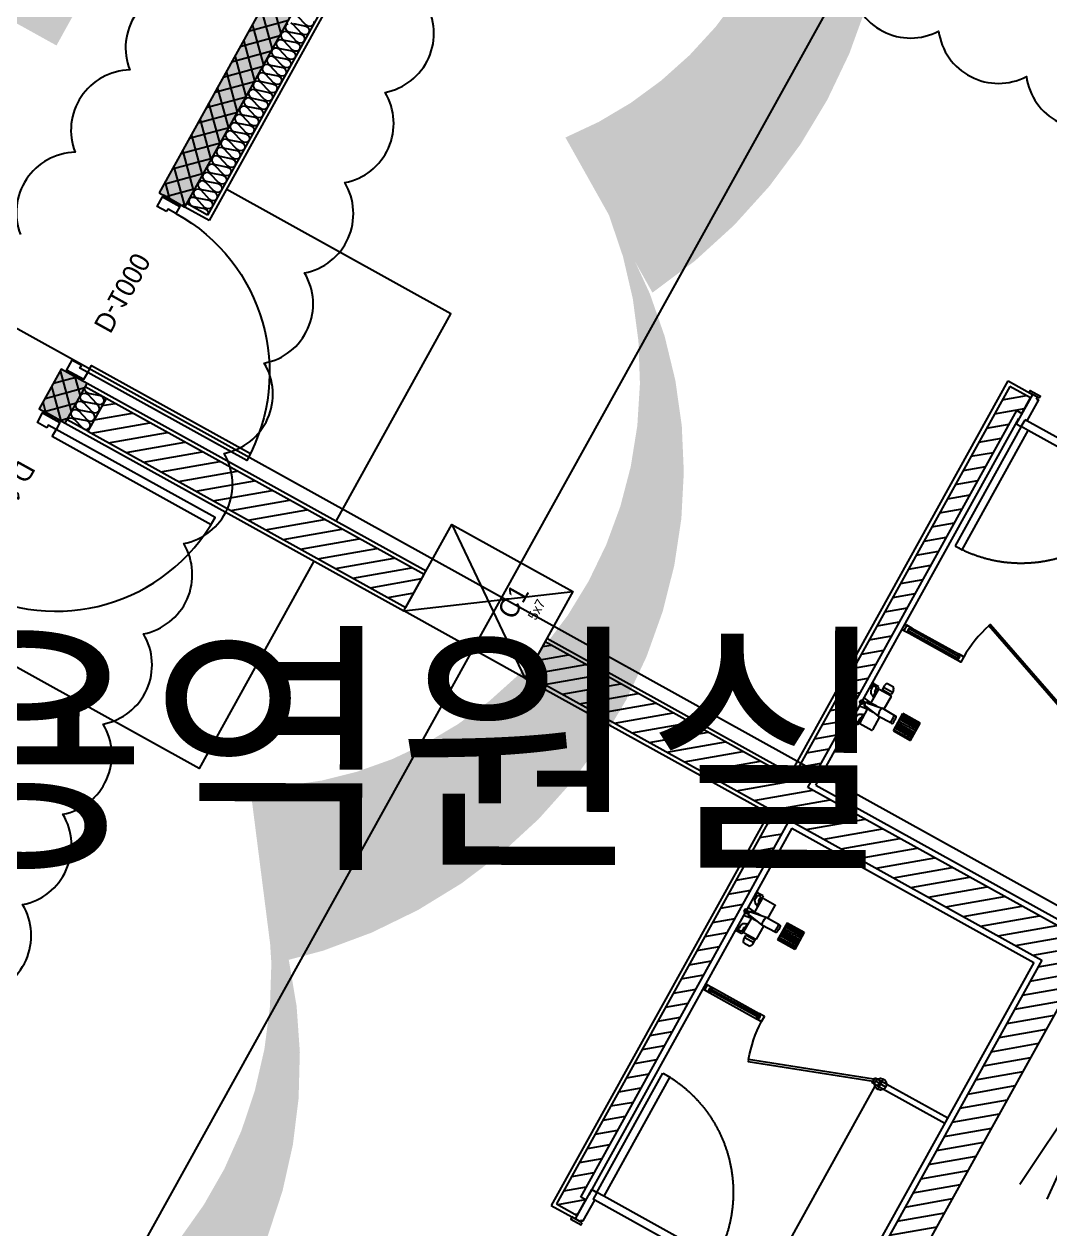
# Model space of a CAD drawing. Header units: millimetres. Extents: x -21000 to 567700, y 435000 to 850800.
# Drawn here: x 247800 to 252991, y 626813 to 632910 of the extents above; entities that cross this region are included whole.
import ezdxf
from ezdxf.enums import TextEntityAlignment as Align
from ezdxf.xclip import XClip

# ---------------------------------------------------------------- set-up
doc = ezdxf.new("R2010")
doc.units = ezdxf.units.MM
doc.header["$LTSCALE"] = 700
doc.header["$XCLIPFRAME"] = 2
doc.set_wipeout_variables(frame=1)
for name, pattern in [('AB_Pbase$0$ACAD_ISO04W100', [30, 24, -3, 0, -3]), ('AB_Pbase$0$HID', [2.3, 1.5, -0.8]), ('AB_Pbase$0$HIDDEN', [9.525, 6.35, -3.175]), ('AB_Pbase$0$주차장기둥$0$CEN', [62, 60, -1, 0, -1]), ('HIDDEN', [9.525, 6.35, -3.175])]:
    doc.linetypes.add(name, pattern=pattern)
doc.layers.get('0').update_dxf_attribs({"color": 2})
doc.layers.get('Defpoints').update_dxf_attribs({"color": 171})
for name, color, linetype, plot in [('AB_Pbase$0$Defponts', 161, 'Continuous', False), ('AB_Pbase$0$Work_p', 162, 'Continuous', False), ('AB_Pbase$0$주차장기둥$0$DEFPOINT', 247, 'Continuous', False)]:
    doc.layers.add(name, color=color, linetype=linetype, plot=plot)
for name, color, linetype in [('AB_Pbase$0$ELE4', 4, 'Continuous'), ('AB_Pbase$0$ELE8', 8, 'Continuous'), ('AB_Pbase$0$ELE9', 9, 'Continuous'), ('AB_Pbase$0$FIN', 6, 'Continuous'), ('AB_Pbase$0$HAT-BR', 5, 'Continuous'), ('AB_Pbase$0$INS', 8, 'Continuous'), ('AB_Pbase$0$O-F-BATH', 6, 'Continuous'), ('AB_Pbase$0$void', 1, 'AB_Pbase$0$HID'), ('AB_Pbase$0$WAL', 3, 'Continuous'), ('AB_Pbase$0$WID', 4, 'Continuous'), ('AB_Pbase$0$WIN', 4, 'Continuous'), ('AB_Pbase$0$WIN1', 1, 'Continuous'), ('AB_Pbase$0$경량벽체 세대창고 모듈', 4, 'HIDDEN'), ('AB_Pbase$0$주차-sol', 254, 'Continuous'), ('AB_Pbase$0$주차-여행', 221, 'Continuous'), ('AB_Pbase$0$주차장기둥$0$CEN_P', 244, 'AB_Pbase$0$주차장기둥$0$CEN')]:
    doc.layers.add(name, color=color, linetype=linetype)
doc.styles.add('AB_Pbase$0$돋움', font='')
doc.styles.add('AB_Pbase$0$주차장기둥$0$맑은 고딕', font='')
doc.styles.get('AB_Pbase$0$돋움').set_extended_font_data('Dotum')
doc.styles.get('AB_Pbase$0$주차장기둥$0$맑은 고딕').set_extended_font_data('Dotum')

# ---------------------------------------------------------------- blocks, each defined once
blk = doc.blocks.new('AB_Pbase$0$Door_s_1000')
at = {"layer": 'AB_Pbase$0$Defponts'}
for p, q in [((-10, 100), (-10, 0)), ((1010, 100), (1010, 0))]:
    blk.add_line(p, q, dxfattribs=at)
at = {"layer": 'AB_Pbase$0$WIN'}
for points in [[(40, 100), (80, 100), (80, 1020), (40, 1020)], [(55, 55), (55, 0), (0, 0), (0, 100), (40, 100), (40, 55)], [(945, 55), (945, 0), (1000, 0), (1000, 100), (960, 100), (960, 55)]]:
    blk.add_lwpolyline(points, close=True, dxfattribs=at)
at = {"layer": 'AB_Pbase$0$WIN1'}
blk.add_arc((40, 100), 920, 360, 90, dxfattribs=at)
at = {"layer": 'AB_Pbase$0$Defponts', "style": 'AB_Pbase$0$돋움'}
blk.add_text('D-1000', height=100, rotation=360, dxfattribs=at).set_placement((476.5, 57.9), align=Align.MIDDLE)
blk = doc.blocks.new('AB_Pbase$0$block_p')
at = {"layer": 'AB_Pbase$0$Work_p'}
for p, q in [((-30, 0), (30, 0)), ((0, 30), (0, -30))]:
    blk.add_line(p, q, dxfattribs=at)
blk.add_circle((0, 0), 30, dxfattribs=at)
blk = doc.blocks.new('AB_Pbase$0$f_샤워워부스1')
at = {"layer": 'AB_Pbase$0$O-F-BATH'}
for p, q in [((680.4, 878.1), (680.4, 952.8)), ((751.1, 955.8), (683.4, 955.8)), ((754.1, 874.3), (754.1, 952.8)), ((754.1, 935.2), (759.1, 935.2)), ((757.5, 965.7), (757.5, 945.8)), ((757.5, 965.7), (790.7, 965.7)), ((757.5, 945.8), (764.6, 945.8)), ((759.1, 905.2), (759.1, 935.2)), ((759.1, 930.2), (759.6, 930.2)), ((764.6, 935.2), (764.6, 947.9)), ((784.6, 935.2), (784.6, 947.9)), ((784.6, 945.8), (790.7, 945.8)), ((790.7, 945.8), (790.7, 965.7)), ((795.7, 970.7), (795.7, 740.8)), ((585.7, 905.8), (485.7, 905.8)), ((485.7, 905.8), (485.7, 805.8)), ((485.7, 901.1), (585.7, 901.1)), ((485.7, 891.1), (585.7, 891.1)), ((485.7, 881.1), (585.7, 881.1)), ((485.7, 871.1), (585.7, 871.1)), ((485.7, 861.1), (585.7, 861.1)), ((585.7, 905.8), (585.7, 805.8)), ((611.8, 876.6), (691.1, 878.4)), ((768.7, 865.3), (691.5, 878.4)), ((719.4, 873.7), (741.2, 873.7)), ((742.2, 872.7), (795.7, 880)), ((742.2, 872.7), (742.2, 869.8)), ((744.2, 869.5), (744.2, 870.7)), ((754.1, 905.2), (759.1, 905.2)), ((768.7, 868.3), (757.4, 867.2)), ((759.1, 910.2), (759.6, 910.2)), ((785.7, 855.8), (805.7, 855.8)), ((795.7, 865.8), (795.7, 845.8)), ((485.7, 851.1), (585.7, 851.1)), ((485.7, 841.1), (585.7, 841.1)), ((485.7, 831.1), (585.7, 831.1)), ((485.7, 821.1), (585.7, 821.1)), ((485.7, 811.1), (585.7, 811.1)), ((485.7, 805.8), (585.7, 805.8)), ((611.8, 835), (691.1, 833.2)), ((680.4, 758.8), (680.4, 833.5)), ((768.7, 846.3), (691.5, 833.2)), ((719.4, 837.9), (741.2, 837.9)), ((742.2, 841.8), (742.2, 838.9)), ((742.2, 838.9), (795.7, 831.6)), ((744.2, 840.9), (744.2, 842.1)), ((754.1, 758.8), (754.1, 837.3)), ((754.1, 806.4), (759.1, 806.4)), ((768.7, 843.3), (757.4, 844.4)), ((759.1, 806.4), (759.1, 776.4)), ((759.1, 801.4), (759.6, 801.4)), ((751.1, 755.8), (683.4, 755.8)), ((685, 726.6), (685, 747.8)), ((735.9, 737), (685, 737)), ((732.9, 750.8), (688, 750.8)), ((693, 750.8), (693, 755.8)), ((727.9, 750.8), (727.9, 755.8)), ((735.9, 726.6), (735.9, 747.8)), ((754.1, 776.4), (759.1, 776.4)), ((757.5, 765.7), (764.6, 765.7)), ((757.5, 765.7), (757.5, 745.8)), ((757.5, 745.8), (790.7, 745.8)), ((759.1, 781.4), (759.6, 781.4)), ((764.6, 776.4), (764.6, 763.7)), ((784.6, 776.4), (784.6, 763.7)), ((784.6, 765.7), (790.7, 765.7)), ((790.7, 745.8), (790.7, 765.7)), ((727.9, 710.8), (693, 710.8))]:
    blk.add_line(p, q, dxfattribs=at)
blk.add_circle((795.7, 855.8), 10, dxfattribs=at)
for centre, radius, start, end in [((683.4, 952.8), 3, 90, 180), ((751.1, 952.8), 3, 0, 90), ((759.6, 935.2), 25, 270, 0), ((759.6, 935.2), 5, 270, 0), ((774.6, 947.9), 10, 0, 180), ((795.7, 965.7), 5, 90, 180), ((795.7, 945.8), 5, 180, 270), ((718.9, 855.8), 112.9, 171.28929, 188.71071), ((612.2, 871.6), 5, 93.71615, 165.30388), ((735.3, 855.8), 117.6, 171.46671, 188.53329), ((623.8, 872), 5, 93.71615, 165.30388), ((691.3, 875.4), 3, 86.77371, 93.71615), ((619.6, 855.7), 75.4, 343.51376, 16.82486), ((741.2, 870.7), 3, 0, 90), ((768.7, 855.8), 12.5, 270, 101.08011), ((768.7, 855.8), 9.53, 270, 90), ((612.2, 840), 5, 194.69612, 266.28385), ((623.8, 839.6), 5, 194.69612, 266.28385), ((691.3, 836.2), 3, 266.28385, 273.22629), ((741.2, 840.9), 3, 270, 0), ((759.6, 776.4), 25, 0, 90), ((683.4, 758.8), 3, 180, 270), ((688, 747.8), 3, 90, 180), ((732.9, 747.8), 3, 0, 90), ((751.1, 758.8), 3, 270, 0), ((759.6, 776.4), 5, 0, 90), ((774.6, 763.7), 10, 180, 0), ((795.7, 765.7), 5, 90, 180), ((795.7, 745.8), 5, 180, 270), ((714.9, 731.8), 30.3, 189.81463, 223.80775), ((706, 731.8), 30.3, 316.19225, 350.18537)]:
    blk.add_arc(centre, radius, start, end, dxfattribs=at)
for points in [[(-214.3, 405.8), (-184.3, 405.8), (-184.3, 435.8), (-214.3, 435.8)], [(785.7, 405.8), (785.7, 435.8), (455.7, 435.8), (455.7, 405.8)]]:
    blk.add_wipeout(points).dxf.layer = 'AB_Pbase$0$O-F-BATH'
for p, q in [((755.7, 435.8), (485.7, 435.8)), ((795.7, 435.8), (785.7, 435.8)), ((755.7, 405.8), (485.7, 405.8)), ((795.7, 405.8), (785.7, 405.8))]:
    blk.add_line(p, q, dxfattribs=at)
for points in [[(455.7, 405.8), (485.7, 405.8), (485.7, 414.8), (474.7, 414.8), (474.7, 426.8), (474.7, 414.8), (485.7, 414.8), (485.7, 405.8), (455.7, 405.8), (455.7, 435.8), (485.7, 435.8), (485.7, 426.8), (474.7, 426.8)], [(485.7, 435.8), (485.7, 426.8), (474.7, 426.8)], [(785.7, 405.8), (755.7, 405.8), (755.7, 414.8), (766.7, 414.8), (766.7, 426.8), (766.7, 414.8), (755.7, 414.8), (755.7, 405.8), (785.7, 405.8), (785.7, 435.8), (755.7, 435.8), (755.7, 426.8), (766.7, 426.8)]]:
    blk.add_lwpolyline(points, dxfattribs=at)
blk.add_lwpolyline([(475.7, 415.8), (765.7, 415.8), (765.7, 425.8), (475.7, 425.8)], close=True, dxfattribs=at)
blk.add_wipeout([(-180.9, 425.2), (420.5, 206.3), (417.1, 196.9), (-184.3, 415.8)]).dxf.layer = 'AB_Pbase$0$O-F-BATH'
for p, q in [((-214.3, 435.8), (-224.3, 435.8)), ((-214.3, 405.8), (-224.3, 405.8))]:
    blk.add_line(p, q, dxfattribs=at)
for points in [[(-184.3, 435.8), (-214.3, 435.8), (-214.3, 405.8), (-184.3, 405.8)], [(420.5, 206.3), (417.1, 196.9), (-184.3, 415.8), (-180.9, 425.2)]]:
    blk.add_lwpolyline(points, close=True, dxfattribs=at)
blk.add_arc((-184.3, 415.8), 640.1, 340.89517, 359.10483, dxfattribs=at)
at = {"layer": 'AB_Pbase$0$O-F-BATH', "xscale": -1, "rotation": 180}
blk.add_blockref('AB_Pbase$0$block_p', (-224.3, 420.8), dxfattribs=at)
blk = doc.blocks.new('AB_Pbase$0$D_p_7.5')
at = {"layer": 'AB_Pbase$0$ELE9'}
for p, q in [((130, -40), (130, -710)), ((170, -30), (170, -680))]:
    blk.add_line(p, q, dxfattribs=at)
at = {"layer": 'AB_Pbase$0$WID', "ltscale": 0.3}
for points in [[(0, -40), (0, 20), (-12, 20), (-12, -40)], [(0, -710), (0, -770), (-12, -770), (-12, -710)]]:
    blk.add_lwpolyline(points, close=True, dxfattribs=at)
at = {"layer": 'AB_Pbase$0$WID'}
for points in [[(0, 0), (170, 0), (170, -30), (130, -30)], [(10, -30), (0, -30), (0, 0)], [(10, -30), (10, -40), (130, -40), (130, -30)], [(0, -750), (170, -750), (170, -720), (130, -720)], [(10, -720), (0, -720), (0, -750)], [(10, -720), (10, -710), (130, -710), (130, -720)]]:
    blk.add_lwpolyline(points, dxfattribs=at)
blk.add_lwpolyline([(860, -720), (860, -680), (170, -680), (170, -720), (860, -720)], close=True, dxfattribs=at)
at = {"layer": 'AB_Pbase$0$WID', "color": 1, "linetype": 'AB_Pbase$0$ACAD_ISO04W100', "ltscale": 0.3}
blk.add_arc((170, -720), 690, 0, 90, dxfattribs=at)
blk = doc.blocks.new('AB_Pbase$0$주차장기둥$0$cen 2bl 지하')
at = {"layer": 'AB_Pbase$0$주차장기둥$0$CEN_P', "color": 5}
for p, q in [((-64185.7, 73136.9), (-64185.7, 259452.9)), ((-138076, 100583), (-56085.7, 100583))]:
    blk.add_line(p, q, dxfattribs=at)
blk = doc.blocks.new('AB_Pbase$0$주차장기둥$0$p기둥 5x7')
blk.add_lwpolyline([(-250, 350), (250, 350), (250, -350), (-250, -350)], close=True)
at = {"layer": 'AB_Pbase$0$주차장기둥$0$DEFPOINT'}
for p, q in [((250, 350), (-250, -350)), ((-250, 350), (250, -350))]:
    blk.add_line(p, q, dxfattribs=at)
at = {"layer": 'AB_Pbase$0$주차장기둥$0$DEFPOINT', "color": 6, "style": 'AB_Pbase$0$주차장기둥$0$맑은 고딕'}
for s, height, p in [('C1', 100, (-24.4, -160.2)), ('5x7', 50, (28.8, -258.5))]:
    blk.add_text(s, height=height, rotation=0, dxfattribs=at).set_placement(p)
blk = doc.blocks.new('AB_Pbase$0$주차장기둥')
for name, p, rotation in [('AB_Pbase$0$주차장기둥$0$cen 2bl 지하', (36991.8, -11666.7), 1.99999810188403), ('AB_Pbase$0$주차장기둥$0$p기둥 5x7', (-30713.3, 86563.2), 91.99999810188433)]:
    blk.add_blockref(name, p, dxfattribs=dict(rotation=rotation))
blk = doc.blocks.new('AB_Pbase$0$실명')
at = {"layer": 'AB_Pbase$0$Defponts', "style": 'AB_Pbase$0$돋움'}
blk.add_text('용역원실', height=1000, rotation=359.93154, dxfattribs=at).set_placement((270693.7, -201603.9), align=Align.MIDDLE)
blk = doc.blocks.new('AB_Pbase$0$AB_Pbase-C1BCB056C')
at = {"layer": 'AB_Pbase$0$주차-여행'}
h = blk.add_hatch(color=170, dxfattribs=at)
h.dxf.hatch_style = 1
edge = h.paths.add_edge_path()
edge.add_line((105, 5), (1405, 5))
edge.add_arc((1405, 105), 100, 270, 360)
edge.add_line((1505, 105), (1505, 1405))
edge.add_arc((1405, 1405), 100, 0, 90)
edge.add_line((1405, 1505), (105, 1505))
edge.add_arc((105, 1405), 100, 90, 180)
edge.add_line((5, 1405), (5, 105))
edge.add_arc((105, 105), 100, 180, 270)
h = blk.add_hatch(color=255, dxfattribs=at)
h.dxf.hatch_style = 1
h.paths.add_polyline_path([(465, 1094), (465, 1180, 0.714286), (325, 1180), (325, 1094, 0.219224), (185, 965), (355, 965), (355, 875), (435, 875), (435, 965), (605, 965, 0.219224)])
h.paths.add_polyline_path([(445, 1295, 1), (345, 1295, 1)])
h.paths.add_polyline_path([(905.1, 1187.2), (905.1, 887.2, 1), (925.1, 887.2), (925.1, 1187.2, -1), (970.1, 1187.2), (970.1, 1167.2, 1), (990.1, 1167.2), (990.1, 1187.2, 1)])
h.paths.add_polyline_path([(1322.6, 1300.9, 1), (1232.6, 1300.9, 1)])
h.paths.add_polyline_path([(1325.6, 1192.9, 0.878579), (1251.9, 1222.4), (1177.5, 1089.5), (1093.8, 1086, 0.258599), (1085.6, 1080.9), (994.4, 920.3, 0.979199), (1040.8, 892.7), (1120.3, 1020), (1257.8, 1020, 0.342105), (1286.8, 1042.5)])
h.paths.add_polyline_path([(1288, 1000), (1138, 1000, 1), (1138, 975), (1288, 975, 1)], flags=17)
h.paths.add_polyline_path([(437, 598.2, 1), (527, 598.2, 1)])
h.paths.add_polyline_path([(528.2, 485.9, 0.88788), (453, 517.1), (433.5, 482.4, 0.415611), (332.4, 465.6), (258.8, 342.8, 0.192889), (257.6, 335.5, 0.480795), (267.3, 323.3), (284.9, 323.3), (284.9, 186.2, 1), (339.9, 186.2), (339.9, 323.3), (459.6, 323.3, 0.335846), (488.5, 345.2)])
h.paths.add_polyline_path([(516.3, 296.8), (366.3, 296.8, 1), (366.3, 271.8), (516.3, 271.8, 1)], flags=17)
h.paths.add_polyline_path([(1053.5, 528.8, 1), (1002.1, 528.8, 1)])
h.paths.add_polyline_path([(1070.5, 479.7, 1.194973), (1032.4, 437.3)])
h.paths.add_polyline_path([(1195.9, 466.3, 0.70337), (1123.2, 515.9), (1026.9, 408.8, 1), (1064.1, 375.4), (1111.2, 427.7, -1), (1122.3, 417.7), (1062.6, 351.2, 0.482877), (1063.9, 343.5), (1072.6, 338.7, -0.332101), (1075.1, 333.2), (1040.3, 174.1), (1230.7, 174.1), (1185.4, 381.3, -0.096684), (1184.9, 402.4)])
h.paths.add_polyline_path([(1193.6, 582.2, 1), (1103.6, 582.2, 1)])
at = {"layer": 'AB_Pbase$0$주차-여행', "color": 255}
for p, q in [((1177.5, 1089.5), (1251.9, 1222.4)), ((325, 1180), (325, 1094)), ((465, 1180), (465, 1094)), ((905.1, 887.2), (905.1, 1187.2)), ((925.1, 887.2), (925.1, 1187.2)), ((970.1, 1167.2), (970.1, 1187.2)), ((990.1, 1167.2), (990.1, 1187.2)), ((1286.8, 1042.5), (1325.6, 1192.9)), ((994.4, 920.3), (1085.6, 1080.9)), ((1093.8, 1086), (1177.5, 1089.5)), ((1040.8, 892.7), (1120.3, 1020)), ((1120.3, 1020), (1257.8, 1020)), ((1138, 1000), (1288, 1000)), ((355, 965), (185, 965)), ((355, 965), (355, 875)), ((605, 965), (435, 965)), ((435, 965), (435, 875)), ((1138, 975), (1288, 975)), ((435, 875), (355, 875)), ((433.5, 482.4), (453, 517.1)), ((1123.2, 515.9), (1026.9, 408.8)), ((258.8, 342.8), (332.4, 465.6)), ((528.2, 485.9), (488.5, 345.2)), ((1070.5, 479.7), (1032.4, 437.3)), ((1111.2, 427.7), (1064.1, 375.4)), ((1184.9, 402.4), (1195.9, 466.3)), ((1122.3, 417.7), (1062.6, 351.2)), ((1185.4, 381.3), (1230.7, 174.1)), ((257.3, 333.3), (257.3, 337.7)), ((267.3, 323.3), (284.9, 323.3)), ((284.9, 323.3), (284.9, 186.2)), ((339.9, 323.3), (459.6, 323.3)), ((339.9, 323.3), (339.9, 186.2)), ((1075.1, 333.2), (1040.3, 174.1)), ((1072.6, 338.7), (1063.9, 343.5)), ((366.3, 296.8), (516.3, 296.8)), ((366.3, 271.8), (516.3, 271.8)), ((1230.7, 174.1), (1040.3, 174.1))]:
    blk.add_line(p, q, dxfattribs=at)
at = {"layer": 'AB_Pbase$0$주차-여행', "color": 255, "const_width": 10}
for points in [[(105, 5), (1405, 5, 0.414214), (1505, 105), (1505, 1405, 0.414214), (1405, 1505), (105, 1505, 0.414214), (5, 1405), (5, 105, 0.414214)], [(145, 805), (645, 805, 0.414214), (695, 855), (695, 1355, 0.414214), (645, 1405), (145, 1405, 0.414214), (95, 1355), (95, 855, 0.414214)], [(865, 805), (1365, 805, 0.414214), (1415, 855), (1415, 1355, 0.414214), (1365, 1405), (865, 1405, 0.414214), (815, 1355), (815, 855, 0.414214)], [(145, 105), (645, 105, 0.414214), (695, 155), (695, 655, 0.414214), (645, 705), (145, 705, 0.414214), (95, 655), (95, 155, 0.414214)], [(865, 105), (1365, 105, 0.414214), (1415, 155), (1415, 655, 0.414214), (1365, 705), (865, 705, 0.414214), (815, 655), (815, 155, 0.414214)]]:
    blk.add_lwpolyline(points, format="xyb", close=True, dxfattribs=at)
at = {"layer": 'AB_Pbase$0$주차-여행', "color": 255}
for centre, radius in [((395, 1295), 50), ((1277.6, 1300.9), 45), ((482, 598.2), 45), ((1148.6, 582.2), 45), ((1027.8, 528.8), 25.7)]:
    blk.add_circle(centre, radius, dxfattribs=at)
for centre, radius, start, end in [((395, 1156), 74, 18.92464, 161.07536), ((947.6, 1187.2), 42.5, 0, 180), ((1286.8, 1202.8), 40, 345.54438, 150.75186), ((947.6, 1187.2), 22.5, 0, 180), ((980.1, 1167.2), 10, 180, 0), ((395, 877.5), 227.5, 107.92021, 157.38013), ((395, 877.5), 227.5, 22.61987, 72.07979), ((1094.3, 1076), 10, 92.43226, 150.42819), ((1257.8, 1050), 30, 270, 345.54438), ((1138, 987.5), 12.5, 90, 270), ((1288, 987.5), 12.5, 270, 90), ((1017.9, 907), 27, 150.42819, 328.01956), ((915.1, 887.2), 10, 180, 0), ((391.3, 423.7), 72.3, 54.34486, 144.618), ((488.7, 497), 41, 344.25777, 150.66269), ((1047.6, 461.9), 29, 37.89802, 238.20241), ((1150.7, 478.1), 46.8, 345.40902, 125.89468), ((1116.7, 422.7), 7.5, 318.05021, 138.05021), ((1045.5, 392.1), 25, 138.05021, 318.05021), ((1239.1, 393), 55, 170.24636, 192.33597), ((267.3, 337.7), 10, 149.0416, 180), ((267.3, 333.3), 10, 180, 270), ((459.6, 353.3), 30, 270, 344.25777), ((1066.3, 347.9), 5, 138.05021, 241.14955), ((1070.2, 334.3), 5, 347.66403, 61.14955), ((366.3, 284.3), 12.5, 90, 270), ((516.3, 284.3), 12.5, 270, 90), ((312.4, 186.2), 27.5, 180, 0)]:
    blk.add_arc(centre, radius, start, end, dxfattribs=at)
blk = doc.blocks.new('AB_Pbase$0$AB_Pbase-여행주차_')
at = {"layer": 'AB_Pbase$0$주차-sol'}
h = blk.add_hatch(color=252, dxfattribs=at)
h.paths.add_polyline_path([(54378012.4, -70102333.7), (54378012.4, -70097233.7), (54375512.4, -70097233.7), (54375512.4, -70102333.7)])
h.paths.add_polyline_path([(54377037.4, -70098358.7), (54377037.4, -70098508.7), (54377787.4, -70098508.7), (54377787.4, -70098358.7)], flags=16)
h.paths.add_polyline_path([(54376487.4, -70098358.7), (54376487.4, -70098508.7), (54375737.4, -70098508.7), (54375737.4, -70098358.7)], flags=16)
at = {"layer": 'AB_Pbase$0$주차-여행', "const_width": 50}
blk.add_lwpolyline([(54378012.4, -70102333.7), (54378012.4, -70097233.7), (54375512.4, -70097233.7), (54375512.4, -70102333.7)], close=True, dxfattribs=at)
at = {"layer": 'AB_Pbase$0$주차-여행', "color": 5, "ltscale": 600}
for points in [[(54376487.4, -70098358.7), (54376487.4, -70098508.7), (54375737.4, -70098508.7), (54375737.4, -70098358.7)], [(54377037.4, -70098358.7), (54377037.4, -70098508.7), (54377787.4, -70098508.7), (54377787.4, -70098358.7)]]:
    blk.add_lwpolyline(points, close=True, dxfattribs=at)
at = {"layer": 'AB_Pbase$0$주차-여행', "xscale": 1.000000000002362, "yscale": 1.000000000002362, "zscale": 1.000000000002362}
blk.add_blockref('AB_Pbase$0$AB_Pbase-C1BCB056C', (54376007.4, -70101138.7), dxfattribs=at)
blk = doc.blocks.new('AB_Pbase$0$pppaaa_1_1')
at = {"layer": 'AB_Pbase$0$주차-여행', "rotation": 240.9999951355171}
blk.add_blockref('AB_Pbase$0$AB_Pbase-여행주차_', (87919360.7, 14209096), dxfattribs=at)
blk = doc.blocks.new('AB_Pbase')
at = {"layer": 'AB_Pbase$0$HAT-BR'}
h = blk.add_hatch(dxfattribs=at)
h.set_pattern_fill('ANSI31', color=256, scale=20, angle=145)
h.paths.add_polyline_path([(235929.4, 604527.6), (236063.8, 604661.9), (238153, 602571.6), (240063.6, 606018.4), (240229.8, 605926.3), (238280.5, 602409.7), (237010.4, 601140.3), (237826.9, 600323.4), (237692.5, 600189.1), (236741.7, 601140.4), (238029, 602427)])
h.paths.add_polyline_path([(238632.8, 599517.1), (232550.1, 593437.5), (232684.4, 593303.2), (238767.1, 599382.7)])
h.paths.add_polyline_path([(239573, 598576.4), (244422.5, 593724.3), (238339.7, 587644.8), (238205.4, 587779.2), (244153.8, 593724.4), (239438.6, 598442)])
h.paths.add_polyline_path([(253366.3, 576146.8), (254890.9, 574621.3), (254756.5, 574487), (253231.9, 576012.5)], flags=17)
h.paths.add_polyline_path([(246954.3, 581883.1), (245525.6, 580455.2), (245391.3, 580589.5), (246820, 582017.5)])
h.paths.add_polyline_path([(247173.6, 582371), (252407.6, 587602.2), (252541.9, 587467.8), (247308, 582236.6)])
h.paths.add_polyline_path([(260580.1, 582120.7), (261142.4, 583135.1), (260976.2, 583227.2), (260414, 582212.8)], flags=17)
h.paths.add_polyline_path([(263886.9, 576046.1), (264234.4, 575698.5), (264194.3, 575658.4), (265114.4, 575148.5), (265206.5, 575314.6)])
edge = h.paths.add_edge_path()
edge.add_line((263638.9, 581842.7), (261303.6, 583137.2))
edge.add_line((261303.6, 583137.2), (261395.8, 583303.3))
edge.add_line((261395.8, 583303.3), (265930.7, 580789.6))
edge.add_line((265930.7, 580789.6), (269809.1, 587786.6))
edge.add_line((269809.1, 587786.6), (269975.3, 587694.4))
edge.add_line((269975.3, 587694.4), (266096.8, 580697.5))
edge.add_line((266096.8, 580697.5), (266534.1, 580455.1))
edge.add_line((266534.1, 580455.1), (266442, 580288.9))
edge.add_line((266442, 580288.9), (263805.1, 581750.6))
edge.add_line((263638.9, 581842.7), (262485.1, 579761.3))
edge.add_line((263805.1, 581750.6), (261405.4, 577421.6))
edge.add_line((262393, 579595.1), (259935.3, 580957.4))
edge.add_line((262485.1, 579761.3), (259861.3, 581215.7))
edge.add_line((262393, 579595.1), (261239.3, 577513.7))
edge.add_line((259861.3, 581215.7), (259168.1, 579965.2))
edge.add_line((259334.3, 579873.1), (259168.1, 579965.2))
edge.add_line((259935.3, 580957.4), (259334.3, 579873.1))
edge.add_line((261239.3, 577513.7), (258615.4, 578968.1))
edge.add_line((258615.4, 578968.1), (258523.3, 578802))
edge.add_line((258523.3, 578802), (263739.4, 575910.6))
edge.add_line((263739.4, 575910.6), (263879.2, 576050.4))
edge.add_line((263879.2, 576050.4), (261405.4, 577421.6))
edge = h.paths.add_edge_path()
edge.add_line((273761.7, 610263.5), (273411.9, 610457.4))
edge.add_line((273411.9, 610457.4), (273281, 610221.2))
edge.add_line((273281, 610221.2), (271837.9, 611021.2))
edge.add_line((271837.9, 611021.2), (270579.8, 608751.5))
edge.add_line((270579.8, 608751.5), (267899.1, 610237.5))
edge.add_line((267899.1, 610237.5), (268345.1, 611042.1))
edge.add_line((268345.1, 611042.1), (267907.8, 611284.5))
edge.add_line((267907.8, 611284.5), (267461.8, 610479.9))
edge.add_line((267461.8, 610479.9), (264676.1, 612024))
edge.add_line((264676.1, 612024), (266867.4, 615977.3))
edge.add_line((266867.4, 615977.3), (266701.3, 616069.4))
edge.add_line((266701.3, 616069.4), (265295.3, 613533))
edge.add_line((265295.3, 613533), (264945.5, 613726.9))
edge.add_line((264945.5, 613726.9), (264853.4, 613560.7))
edge.add_line((264853.4, 613560.7), (265203.2, 613366.8))
edge.add_line((265203.2, 613366.8), (264417.8, 611949.9))
edge.add_line((264417.8, 611949.9), (276229.5, 605402.6))
edge.add_line((276229.5, 605402.6), (278088.8, 608756.8))
edge.add_line((278088.8, 608756.8), (278565.5, 608492.5))
edge.add_line((278565.5, 608492.5), (278798.2, 608912.4))
edge.add_line((278798.2, 608912.4), (278719.4, 608956))
edge.add_line((278719.4, 608956), (278578.9, 608702.3))
edge.add_line((278578.9, 608702.3), (278093.4, 608971.4))
edge.add_line((278093.4, 608971.4), (278825.5, 610292.1))
edge.add_line((278825.5, 610292.1), (278746.8, 610335.7))
edge.add_line((278746.8, 610335.7), (278092.3, 609155))
edge.add_line((278092.3, 609155), (277414.5, 609530.7))
edge.add_line((277414.5, 609530.7), (277370.8, 609452))
edge.add_line((277370.8, 609452), (278048.7, 609076.3))
edge.add_line((278048.7, 609076.3), (276155.5, 605660.9))
edge.add_line((276155.5, 605660.9), (275027.2, 606286.3))
edge.add_line((275027.2, 606286.3), (275473.2, 607090.9))
edge.add_line((275473.2, 607090.9), (275394.5, 607134.6))
edge.add_line((275394.5, 607134.6), (274948.5, 606329.9))
edge.add_line((274948.5, 606329.9), (274668.6, 606485.1))
edge.add_line((274668.6, 606485.1), (275114.6, 607289.7))
edge.add_line((275114.6, 607289.7), (275035.9, 607333.3))
edge.add_line((275035.9, 607333.3), (274589.9, 606528.7))
edge.add_line((274589.9, 606528.7), (270746, 608659.4))
edge.add_line((270746, 608659.4), (271911.9, 610762.9))
edge.add_line((271911.9, 610762.9), (273538.7, 609861.1))
edge.add_line((273538.7, 609861.1), (273766.6, 610272.2))
h.paths.add_polyline_path([(249823.9, 630123.9), (248214.6, 631015.9), (248122.5, 630849.7), (249731.8, 629957.7)])
h.paths.add_polyline_path([(264448.6, 621462.8), (264706.6, 621319.7), (264798.7, 621485.9), (263959.1, 621951.3), (263866.9, 621785.1), (264282.4, 621554.9), (263271.6, 619731.3), (263437.7, 619639.2)])
h.paths.add_polyline_path([(269499.6, 619034.5), (268660, 619499.9), (268567.9, 619333.7), (269048.9, 619067.1), (267972.6, 617125.4), (268138.8, 617033.3), (269215.1, 618975), (269407.5, 618868.3)])
h.paths.add_polyline_path([(278950.9, 618872.1), (277573.4, 619635.6), (275440.2, 615787.3), (272265.3, 617547.2), (272173.2, 617381), (274499.7, 616091.4), (273527.6, 614337.8), (273693.8, 614245.7), (274665.9, 615999.3), (276004, 615257.5), (276166.4, 615550.5), (275676.7, 615822), (277647.4, 619377.4), (278858.8, 618705.9)])
h.paths.add_polyline_path([(271683.5, 616497.6), (271517.4, 616589.7), (270492, 614739.9), (270658.2, 614647.8)])
h.paths.add_polyline_path([(266121, 619581), (265095.6, 617731.2), (264929.4, 617823.3), (265954.8, 619673.1)])
h.paths.add_polyline_path([(264405.1, 617124.9), (264497.2, 617291.1), (264296.1, 617402.6), (264203.9, 617236.4)])
edge = h.paths.add_edge_path()
edge.add_line((261140, 623342.4), (261232.1, 623508.6))
edge.add_line((261232.1, 623508.6), (257484.4, 625586))
edge.add_line((257484.4, 625586), (257392.3, 625419.8))
edge.add_line((257392.3, 625419.8), (258756.7, 624663.5))
edge.add_line((258756.7, 624663.5), (257030.8, 621549.9))
edge.add_line((257030.8, 621549.9), (255666.4, 622306.2))
edge.add_line((255666.4, 622306.2), (255622.7, 622227.5))
edge.add_line((255622.7, 622227.5), (256987.1, 621471.2))
edge.add_line((256987.1, 621471.2), (256735, 621016.4))
edge.add_line((256735, 621016.4), (256813.8, 620972.7))
edge.add_line((256813.8, 620972.7), (258835.4, 624619.9))
edge.add_line((258835.4, 624619.9), (261140, 623342.4))
h.paths.add_polyline_path([(252295.3, 623557.4), (252251.7, 623478.7), (252800.5, 623174.5), (252844.1, 623253.2)], flags=17)
h.paths.add_polyline_path([(278024, 614023.5), (278741.6, 615317.9), (277798.7, 613617.1), (277877.5, 613573.4), (278119.7, 614010.5), (279335.4, 613336.6), (279379.1, 613415.3), (278163.4, 614089.2), (278820.3, 615274.3), (278741.6, 615317.9)])
h.paths.add_polyline_path([(276999.8, 611990.1), (277047.9, 611963.4), (276926.7, 611744.8), (276799.9, 611815.1), (277163.5, 612471), (277242.2, 612427.4)], flags=17)
h.paths.add_polyline_path([(275349.5, 612653.4), (275456.1, 612845.8), (275766.5, 612673.7), (275659.8, 612481.3)], flags=17)
h.paths.add_polyline_path([(274915.1, 612859.8), (274748.9, 612952), (274506.5, 612514.6), (274672.7, 612422.5)], flags=17)
h.paths.add_polyline_path([(279024.5, 610867.8), (280144.5, 612888.1), (280223.2, 612844.5), (279103.3, 610824.1)])
h.paths.add_polyline_path([(279601.8, 610547.8), (280721.7, 612568.2), (280800.4, 612524.5), (279680.5, 610504.2)])
edge = h.paths.add_edge_path()
edge.add_line((268115.9, 579441.1), (268710.6, 579111.4))
edge.add_line((268710.6, 579111.4), (268676.7, 579050.2))
edge.add_line((268676.7, 579050.2), (271436.1, 577520.6))
edge.add_line((271436.1, 577520.6), (271470, 577581.9))
edge.add_line((271470, 577581.9), (271528.2, 577686.8))
edge.add_line((271528.2, 577686.8), (268174.1, 579546.1))
edge.add_line((268174.1, 579546.1), (268115.9, 579441.1))
h.paths.add_polyline_path([(252546, 576288.4), (251117.3, 574860.5), (254615.6, 571360.4), (257807.1, 577118), (257640.9, 577210.2), (255736.8, 573775), (255682.7, 573829.2), (255548.3, 573694.9), (255641, 573602.1), (254521.2, 571582.1), (251315.3, 574789.7), (252680.4, 576154.1)])
h.paths.add_polyline_path([(254748.7, 622094.5), (254457.8, 621569.8), (254624, 621477.7), (254914.9, 622002.4)], flags=17)
h.paths.add_polyline_path([(260390.1, 620339.5), (260224, 620431.6), (261377.8, 622513.2), (261544, 622421.1)])
h.paths.add_polyline_path([(246694.2, 601788.4), (244262.8, 603136.2), (244354.9, 603302.4), (246786.3, 601954.6)])
h.paths.add_polyline_path([(264513.8, 616681.6), (263362.4, 614604.4), (263948.4, 614279.6), (263856.3, 614113.4), (262500.6, 614864.9), (262592.7, 615031.1), (263196.2, 614696.5), (264347.6, 616773.8)])
h.paths.add_polyline_path([(251505.8, 616203), (251413.7, 616036.9), (267384.3, 607184.2), (267476.4, 607350.4)])
h.paths.add_polyline_path([(271057.7, 605148), (274188.8, 603412.4), (272429, 600237.5), (270189.9, 601478.7), (270097.8, 601312.5), (274624, 598803.6), (274716.1, 598969.8), (272595.1, 600145.4), (274355, 603320.3), (277464.3, 601596.8), (270405.5, 588862.3), (265870.5, 591376.1), (265778.4, 591209.9), (270479.5, 588604), (277722.6, 601670.9), (271149.8, 605314.2)])
h.paths.add_polyline_path([(255481.8, 630440.5), (255389.7, 630274.4), (255792, 630051.4), (254296.4, 627353.1), (254375.1, 627309.5), (255870.8, 630007.7), (258726.4, 628424.8), (257230.8, 625726.6), (257396.9, 625634.5), (258984.7, 628498.9)])
h.paths.add_polyline_path([(252754.7, 624571.9), (253714.6, 626303.6), (253793.4, 626260), (252833.4, 624528.2)])
h.paths.add_polyline_path([(271454, 617733.9), (271546.1, 617900.1), (271143.9, 618123.1), (271051.8, 617956.9)])
h.paths.add_polyline_path([(274129.6, 612597.8), (274173.2, 612676.5), (272975, 613340.7), (272679.2, 612807.2), (272845.4, 612715.1), (273097.5, 613169.9)], flags=17)
h.paths.add_polyline_path([(261119, 615848), (261285.2, 615755.9), (262691.1, 618292.3), (262525, 618384.4)])
h.paths.add_polyline_path([(261302.7, 615746.2), (261210.6, 615580), (261503.6, 615417.6), (261595.7, 615583.7)], flags=17)
h.paths.add_polyline_path([(260779.6, 615235.7), (260945.8, 615143.6), (260407.7, 614172.8), (247559.5, 621294.6), (247428.3, 621367.4), (245110.6, 622652.1), (245202.7, 622818.3), (246042.3, 622352.9), (246488.4, 623157.5), (246654.5, 623065.4), (246208.5, 622260.8), (248062.7, 621233), (249400.8, 623646.9), (248952.5, 623895.4), (248996.2, 623974.1), (249984.5, 623426.3), (249940.9, 623347.5), (249479.5, 623603.3), (248141.4, 621189.3), (250017.5, 620149.4), (251359.6, 622570.7), (250948.5, 622798.5), (250988.1, 622869.9), (251939.3, 622342.7), (251895.6, 622264), (251434.3, 622519.7), (250096.2, 620105.8), (252811.9, 618600.4), (253257.9, 619405.1), (253336.6, 619361.5), (252890.6, 618556.8), (253257.9, 618353.2), (254159.7, 619980), (253792.3, 620183.6), (253676, 619973.7), (253597.3, 620017.3), (253905.1, 620572.7), (254071.3, 620480.6), (253971.9, 620301.3), (254627.9, 619937.7), (254535.8, 619771.5), (254238.4, 619936.4), (253336.7, 618309.6), (254613.6, 617601.7), (255607.5, 619394.7), (255773.6, 619302.6), (254779.8, 617509.6), (260333.6, 614431.1)])
h.paths.add_polyline_path([(251257.3, 624727.3), (251091.2, 624819.4), (250887.5, 624452.1), (248071, 626013.3), (247978.9, 625847.1), (247979.1, 625847), (246827.7, 623769.8), (246993.9, 623677.6), (248145.3, 625754.9), (251552, 623866.5), (251644.1, 624032.7), (251053.7, 624359.9)])
h.paths.add_polyline_path([(239278.8, 608614.4), (239444.9, 608522.3), (239503.1, 608627.2), (240058.5, 608319.4), (240150.6, 608485.5), (239595.2, 608793.4), (239937, 609410), (239416.6, 609698.5), (239373, 609619.7), (239727.2, 609423.4)], flags=17)
h.paths.add_polyline_path([(249096, 617321.6), (249188.1, 617487.8), (246328.1, 619073.1), (246196.9, 619145.8), (244727.6, 619960.3), (244635.4, 619794.1)])
h.paths.add_polyline_path([(244912.1, 609773.6), (245004.2, 609939.8), (238523.3, 613532.3), (235245.5, 607619), (234042, 606416.1), (235434.6, 605022.7), (235569, 605157.1), (234240, 606486.8), (235318, 607564.2), (236122.2, 609014.9), (238706.7, 607582.3), (238270.4, 606795.2), (238991.9, 606395.2), (239084, 606561.4), (238528.6, 606869.2), (239047.4, 607805.1), (238881.2, 607897.2), (238798.8, 607748.5), (238357.1, 607993.3), (239086.7, 609309.6), (239008, 609353.3), (238278.4, 608037), (236214.3, 609181.1), (238509.9, 613322.4), (242795.5, 610946.9), (241038.1, 607776.4), (241204.2, 607684.3), (242961.7, 610854.8)])
h.paths.add_polyline_path([(254770.9, 631457.8), (254937, 631365.6), (255145.7, 631742.1), (254979.5, 631834.2)])
h.paths.add_polyline_path([(254539.5, 630648.5), (254373.3, 630740.6), (254143, 630325.1), (253548.3, 630654.8), (253504.7, 630576.1), (254099.4, 630246.4), (253042.5, 628339.7), (251765.6, 629047.6), (252822.5, 630954.2), (252848.7, 630939.7), (252892.3, 631018.4), (252787.4, 631076.6), (251686.9, 629091.2), (250436.1, 629784.5), (250344, 629618.3), (251594.7, 628925), (250494.2, 626939.6), (250599.2, 626881.5), (250642.8, 626960.2), (250616.6, 626974.7), (251673.5, 628881.4), (252950.4, 628173.6), (251893.5, 626266.9), (251298.8, 626596.6), (251255.1, 626517.9), (251849.9, 626188.2), (251488.7, 625536.6), (251654.9, 625444.5)])
at = {"layer": 'AB_Pbase$0$ELE4'}
for points in [[(249378.2, 630393.8), (249960, 631443.3), (248823, 632073.6)], [(249266.7, 630192.6), (248685, 629143.1), (247548, 629773.3)]]:
    blk.add_lwpolyline(points, dxfattribs=at)
at = {"layer": 'AB_Pbase$0$FIN'}
for p, q in [((250151.4, 634510), (248728.5, 631943)), ((250159.2, 634482.8), (248736.3, 631915.8)), ((248736.3, 631915.8), (248613.9, 631983.7)), ((248728.5, 631943), (248623.6, 632001.2)), ((249833.6, 630141.3), (248119.4, 631091.6)), ((251679.1, 629118.4), (252779.6, 631103.8)), ((252779.6, 631103.8), (252902, 631035.9)), ((248214.6, 631015.9), (248109.7, 631074.1)), ((251806.4, 629059.3), (252834.2, 630913.5)), ((248007.8, 630890.4), (249722.1, 629940.2)), ((248122.5, 630849.7), (248017.5, 630907.9)), ((250445.8, 629802), (251679.1, 629118.4)), ((250334.3, 629600.8), (251567.6, 628917.2)), ((251567.6, 628917.2), (250467, 626931.8)), ((251685.2, 628840.6), (250657.4, 626986.4)), ((251685.2, 628840.6), (252909.6, 628161.9)), ((252909.6, 628161.9), (251881.8, 626307.7)), ((252132.2, 627563.8), (252473.3, 627374.7)), ((252117.7, 627537.6), (252458.8, 627348.5)), ((250467, 626931.8), (250589.5, 626864))]:
    blk.add_line(p, q, dxfattribs=at)
at = {"layer": 'AB_Pbase$0$FIN', "linetype": 'AB_Pbase$0$HIDDEN'}
blk.add_line((252123.4, 627568.6), (251532, 626501.6), dxfattribs=at)
at = {"layer": 'AB_Pbase$0$INS'}
for points in [[(249265.9, 632922.5), (249263.7, 632908.6), (249253.1, 632899.4), (249238.6, 632897.8), (249227, 632904.2), (249183.9, 632950.1)], [(249162.9, 632912.3), (249224.7, 632900), (249236.2, 632893.6), (249242.7, 632880.5), (249240.5, 632866.6), (249229.9, 632857.4), (249215.3, 632855.8), (249203.8, 632862.2), (249160.6, 632908.1), (249149, 632914.5)], [(249134.5, 632913), (249123.9, 632903.8), (249121.7, 632889.9), (249128.1, 632876.7), (249139.6, 632870.3), (249201.4, 632858.1), (249213, 632851.7), (249219.4, 632838.5), (249217.2, 632824.6), (249206.6, 632815.4), (249192, 632813.9), (249180.5, 632820.3), (249137.3, 632866.1), (249125.8, 632872.5), (249111.2, 632871), (249100.6, 632861.8), (249098.4, 632847.9), (249104.8, 632834.8), (249116.4, 632828.4), (249178.2, 632816.1), (249189.7, 632809.7), (249196.1, 632796.5), (249193.9, 632782.6), (249183.3, 632773.4), (249168.8, 632771.9), (249157.2, 632778.3), (249114, 632824.2), (249102.5, 632830.6), (249087.9, 632829), (249077.3, 632819.8), (249075.1, 632805.9), (249081.6, 632792.8), (249093.1, 632786.4), (249154.9, 632774.1), (249166.4, 632767.7), (249172.9, 632754.5), (249170.7, 632740.7), (249160.1, 632731.4), (249145.5, 632729.9), (249133.9, 632736.3), (249090.8, 632782.2), (249079.2, 632788.6), (249064.7, 632787.1), (249054.1, 632777.8), (249051.9, 632764), (249058.3, 632750.8), (249069.8, 632744.4), (249131.6, 632732.1), (249143.2, 632725.7), (249149.6, 632712.5), (249147.4, 632698.7), (249136.8, 632689.5), (249122.2, 632687.9), (249110.7, 632694.3), (249067.5, 632740.2), (249056, 632746.6), (249041.4, 632745.1), (249030.8, 632735.9), (249028.6, 632722), (249035, 632708.8), (249046.6, 632702.4), (249108.3, 632690.1), (249119.9, 632683.7), (249126.3, 632670.6), (249124.1, 632656.7), (249113.5, 632647.5), (249098.9, 632645.9), (249087.4, 632652.3), (249044.2, 632698.2), (249032.7, 632704.6), (249018.1, 632703.1), (249007.5, 632693.9), (249005.3, 632680), (249011.7, 632666.8), (249023.3, 632660.4), (249085.1, 632648.1), (249096.6, 632641.7), (249103, 632628.6), (249100.8, 632614.7), (249090.2, 632605.5), (249075.7, 632604), (249064.1, 632610.4), (249021, 632656.2), (249009.4, 632662.6), (248994.8, 632661.1), (248984.3, 632651.9), (248982.1, 632638), (248988.5, 632624.9), (249000, 632618.5), (249061.8, 632606.2), (249073.3, 632599.8), (249079.8, 632586.6), (249077.6, 632572.7), (249067, 632563.5), (249052.4, 632562), (249040.9, 632568.4), (248997.7, 632614.3), (248986.1, 632620.7), (248971.6, 632619.1), (248961, 632609.9), (248958.8, 632596), (248965.2, 632582.9), (248976.7, 632576.5), (249038.5, 632564.2), (249050.1, 632557.8), (249056.5, 632544.6), (249054.3, 632530.7), (249043.7, 632521.5), (249029.1, 632520), (249017.6, 632526.4), (248974.4, 632572.3), (248962.9, 632578.7), (248948.3, 632577.1), (248937.7, 632567.9), (248935.5, 632554.1), (248941.9, 632540.9), (248953.5, 632534.5), (249015.3, 632522.2), (249026.8, 632515.8), (249033.2, 632502.6), (249031, 632488.8), (249020.4, 632479.5), (249005.9, 632478), (248994.3, 632484.4), (248951.1, 632530.3), (248939.6, 632536.7), (248925, 632535.2), (248914.4, 632525.9), (248912.2, 632512.1), (248918.7, 632498.9), (248930.2, 632492.5), (248992, 632480.2), (249003.5, 632473.8), (249010, 632460.7), (249007.8, 632446.8), (248997.2, 632437.6), (248982.6, 632436), (248971, 632442.4), (248927.9, 632488.3), (248916.3, 632494.7), (248901.8, 632493.2), (248891.2, 632484), (248889, 632470.1), (248895.4, 632456.9), (248906.9, 632450.5), (248968.7, 632438.2), (248980.3, 632431.8), (248986.7, 632418.7), (248984.5, 632404.8), (248973.9, 632395.6), (248959.3, 632394.1), (248947.8, 632400.4), (248904.6, 632446.3), (248893.1, 632452.7), (248878.5, 632451.2), (248867.9, 632442), (248865.7, 632428.1), (248872.1, 632414.9), (248883.7, 632408.5), (248945.4, 632396.3), (248957, 632389.9), (248963.4, 632376.7), (248961.2, 632362.8), (248950.6, 632353.6), (248936.1, 632352.1), (248924.5, 632358.5), (248881.3, 632404.3), (248869.8, 632410.7), (248855.2, 632409.2), (248844.6, 632400), (248842.4, 632386.1), (248848.8, 632373), (248860.4, 632366.6), (248922.2, 632354.3), (248933.7, 632347.9), (248940.1, 632334.7), (248937.9, 632320.8), (248927.3, 632311.6), (248912.8, 632310.1), (248901.2, 632316.5), (248858.1, 632362.4), (248846.5, 632368.8), (248832, 632367.2), (248821.4, 632358), (248819.2, 632344.1), (248825.6, 632331), (248837.1, 632324.6), (248898.9, 632312.3), (248910.5, 632305.9), (248916.9, 632292.7), (248914.7, 632278.9), (248904.1, 632269.6), (248889.5, 632268.1), (248878, 632274.5), (248834.8, 632320.4), (248823.3, 632326.8), (248808.7, 632325.3), (248798.1, 632316), (248795.9, 632302.2), (248802.3, 632289), (248813.9, 632282.6), (248875.6, 632270.3), (248887.2, 632263.9), (248893.6, 632250.7), (248891.4, 632236.9), (248880.8, 632227.7), (248866.2, 632226.1), (248854.7, 632232.5), (248811.5, 632278.4), (248800, 632284.8), (248785.4, 632283.3), (248774.8, 632274.1), (248772.6, 632260.2), (248779, 632247), (248790.6, 632240.6), (248852.4, 632228.3), (248863.9, 632221.9), (248870.3, 632208.8), (248868.1, 632194.9), (248857.5, 632185.7), (248843, 632184.1), (248831.4, 632190.5), (248788.3, 632236.4), (248776.7, 632242.8), (248762.1, 632241.3), (248751.5, 632232.1), (248749.3, 632218.2), (248755.8, 632205), (248767.3, 632198.6), (248829.1, 632186.3), (248840.6, 632179.9), (248847.1, 632166.8), (248844.9, 632152.9), (248834.3, 632143.7), (248819.7, 632142.2), (248808.2, 632148.6), (248765, 632194.4), (248753.4, 632200.8), (248738.9, 632199.3), (248728.3, 632190.1), (248726.1, 632176.2), (248732.5, 632163.1), (248744, 632156.7), (248805.8, 632144.4), (248817.4, 632138), (248823.8, 632124.8), (248821.6, 632110.9), (248811, 632101.7), (248796.4, 632100.2), (248784.9, 632106.6), (248741.7, 632152.5), (248730.2, 632158.9), (248715.6, 632157.3), (248705, 632148.1), (248702.8, 632134.2), (248709.2, 632121.1), (248720.8, 632114.7), (248782.6, 632102.4), (248794.1, 632096), (248800.5, 632082.8), (248798.3, 632068.9), (248787.7, 632059.7), (248773.2, 632058.2), (248761.6, 632064.6), (248718.4, 632110.5), (248706.9, 632116.9), (248692.3, 632115.3), (248681.7, 632106.1), (248679.5, 632092.3), (248686, 632079.1), (248697.5, 632072.7), (248759.3, 632060.4), (248770.8, 632054), (248777.3, 632040.8), (248775, 632027), (248764.5, 632017.7), (248749.9, 632016.2), (248738.3, 632022.6), (248695.2, 632068.5), (248683.6, 632074.9), (248669.1, 632073.4), (248658.5, 632064.1), (248656.3, 632050.3), (248662.7, 632037.1), (248674.2, 632030.7), (248736, 632018.4), (248747.6, 632012), (248754, 631998.9), (248751.8, 631985), (248741.2, 631975.8), (248726.6, 631974.2), (248715.1, 631980.6), (248671.9, 632026.5), (248660.4, 632032.9), (248645.8, 632031.4), (248635.2, 632022.2), (248633, 632008.3), (248639.4, 631995.1), (248651, 631988.7), (248712.7, 631976.4), (248724.3, 631970), (248730.7, 631956.9), (248728.5, 631943)], [(248016.6, 630906.2), (248027.2, 630915.4), (248041.7, 630916.9), (248053.3, 630910.5), (248096.5, 630864.6), (248108, 630858.2), (248122.6, 630859.7), (248133.2, 630869), (248135.4, 630882.8), (248128.9, 630896), (248117.4, 630902.4), (248055.6, 630914.7), (248044.1, 630921.1), (248037.6, 630934.3), (248039.8, 630948.1), (248050.4, 630957.4), (248065, 630958.9), (248076.6, 630952.5), (248119.7, 630906.6), (248131.3, 630900.2), (248145.8, 630901.7), (248156.4, 630910.9), (248158.6, 630924.8), (248152.2, 630938), (248140.7, 630944.4), (248078.9, 630956.7), (248067.3, 630963.1), (248060.9, 630976.2), (248063.1, 630990.1), (248073.7, 630999.3), (248088.3, 631000.9), (248099.8, 630994.5), (248143, 630948.6), (248154.5, 630942.2), (248169.1, 630943.7), (248179.7, 630952.9), (248181.9, 630966.8), (248175.5, 630980), (248163.9, 630986.4), (248102.2, 630998.7), (248090.6, 631005.1), (248084.2, 631018.2), (248086.4, 631032.1), (248097, 631041.3), (248111.5, 631042.8), (248123.1, 631036.4), (248166.3, 630990.6), (248177.8, 630984.2), (248192.4, 630985.7), (248203, 630994.9), (248205.2, 631008.8), (248198.8, 631021.9), (248187.2, 631028.3), (248125.4, 631040.6), (248113.9, 631047), (248107.5, 631060.2), (248109.7, 631074.1)]]:
    blk.add_lwpolyline(points, dxfattribs=at)
at = {"layer": 'AB_Pbase$0$void'}
for p, q in [((251643.9, 624032.8), (255147.3, 631740.8)), ((251053.7, 624359.9), (255648.1, 631257.5))]:
    blk.add_line(p, q, dxfattribs=at)
at = {"layer": 'AB_Pbase$0$WAL'}
for p, q in [((250046.2, 634877.1), (248482.7, 632056.4)), ((248613.9, 631983.7), (250104.6, 634673.1)), ((248482.7, 632056.4), (248613.9, 631983.7)), ((252892.3, 631018.4), (252787.4, 631076.6)), ((252848.7, 630939.7), (252892.3, 631018.4)), ((252822.5, 630954.2), (252848.7, 630939.7)), ((248122.5, 630849.7), (249731.8, 629957.7)), ((250436.1, 629784.5), (250344, 629618.3)), ((251686.9, 629091.2), (250436.1, 629784.5)), ((250344, 629618.3), (251594.7, 628925)), ((250599.2, 626881.5), (250642.8, 626960.2)), ((250642.8, 626960.2), (250616.6, 626974.7)), ((250494.2, 626939.6), (250599.2, 626881.5))]:
    blk.add_line(p, q, dxfattribs=at)
blk.add_lwpolyline([(248119.4, 631091.6), (247988.2, 631164.3), (247876.7, 630963.1), (248007.8, 630890.4), (248119.4, 631091.6)], dxfattribs=at)
blk.add_lwpolyline([(249823.9, 630123.9), (248214.6, 631015.9), (248122.5, 630849.7), (249731.8, 629957.7)], close=True, dxfattribs=at)
for name, p, rotation in [('AB_Pbase$0$주차장기둥', (231892.5, 539971.5), 329.0000000345588), ('AB_Pbase$0$실명', (-21011, 830850), 359.9999999999999)]:
    blk.add_blockref(name, p, dxfattribs=dict(rotation=rotation))
at = {"layer": 'AB_Pbase$0$WID', "xscale": -0.9999999999999946, "rotation": 240.9999962898421}
blk.add_blockref('AB_Pbase$0$Door_s_1000', (248014.9, 631160.9), dxfattribs=at)
at = {"layer": 'AB_Pbase$0$WID', "rotation": 240.9999999826503}
blk.add_blockref('AB_Pbase$0$Door_s_1000', (247893.7, 630942.3), dxfattribs=at)
at = {"xscale": -1, "rotation": 330.9999981913926}
blk.add_blockref('AB_Pbase$0$f_샤워워부스1', (251733.5, 627286.5), dxfattribs=at)
at = {"layer": 'AB_Pbase$0$FIN'}
blk.add_line((251806.4, 629059.3), (253030.8, 628380.5), dxfattribs=at)
at = {"layer": 'AB_Pbase$0$WAL'}
for p, q in [((251594.7, 628925), (250494.2, 626939.6)), ((250616.6, 626974.7), (251673.5, 628881.4)), ((252950.4, 628173.6), (251893.5, 626266.9))]:
    blk.add_line(p, q, dxfattribs=at)
at = {"layer": 'AB_Pbase$0$WID', "xscale": -0.9999999999999989, "rotation": 240.999998191393}
blk.add_blockref('AB_Pbase$0$D_p_7.5', (251245.5, 626500.4), dxfattribs=at)
at = {"rotation": 150.9999981914123}
blk.add_blockref('AB_Pbase$0$f_샤워워부스1', (253149.9, 629841.8), dxfattribs=at)
at = {"layer": 'AB_Pbase$0$ELE8'}
h = blk.add_hatch(dxfattribs=at)
h.set_pattern_fill('NET', color=256, scale=20, angle=15.182184)
h.paths.add_polyline_path([(242568.3, 621077.2), (244588.7, 619957.3), (244661.4, 620088.5), (242509.8, 621281.1), (235027.7, 607783.1), (226424.5, 599184.4), (258210.1, 567381.9), (260268.4, 566241), (260341.1, 566372.2), (258301.3, 567502.9), (226636.7, 599184.4), (235148.7, 607691.9)])
h.paths.add_polyline_path([(247382.1, 630071), (247513.3, 629998.3), (244996.1, 625456.7), (246272.9, 624749), (245110.6, 622652.1), (244979.4, 622724.8), (246069, 624690.5), (244792, 625398.3)])
h.paths.add_polyline_path([(247988.2, 631164.3), (247876.7, 630963.1), (248007.8, 630890.4), (248119.4, 631091.6)])
h.paths.add_polyline_path([(255793.4, 631519.8), (255866.2, 631650.9), (250046.2, 634877.1), (248482.7, 632056.4), (248613.9, 631983.7), (250104.6, 634673.1)])
at = {"layer": 'AB_Pbase$0$경량벽체 세대창고 모듈'}
h = blk.add_hatch(dxfattribs=at)
h.set_pattern_fill('격자1', color=256)
h.set_pattern_definition([(360, (0, 0), (0, 1), []), (90, (0, 0), (-1, -1e-16), [])])
h.paths.add_polyline_path([(242568.3, 621077.2), (242641, 621208.4), (242509.8, 621281.1), (235027.7, 607783.1), (226424.5, 599184.4), (258210.1, 567381.9), (260268.4, 566241), (260341.1, 566372.2), (258301.3, 567502.9), (226636.7, 599184.4), (235148.7, 607691.9)])
h.paths.add_polyline_path([(247382.1, 630071), (247513.3, 629998.3), (244996.1, 625456.7), (246272.9, 624749), (245110.6, 622652.1), (244979.4, 622724.8), (246069, 624690.5), (244792, 625398.3)])
h.paths.add_polyline_path([(247988.2, 631164.3), (247876.7, 630963.1), (248007.8, 630890.4), (248119.4, 631091.6)])
h.paths.add_polyline_path([(255793.4, 631519.8), (255866.2, 631650.9), (250046.2, 634877.1), (248482.7, 632056.4), (248613.9, 631983.7), (250104.6, 634673.1)])
at = {"layer": 'AB_Pbase$0$WAL'}
for p, q in [((252787.4, 631076.6), (251686.9, 629091.2)), ((251765.6, 629047.6), (252822.5, 630954.2)), ((251654.9, 625444.5), (254539.5, 630648.5)), ((253042.5, 628339.7), (251765.6, 629047.6)), ((251673.5, 628881.4), (252950.4, 628173.6))]:
    blk.add_line(p, q, dxfattribs=at)
ref = blk.add_blockref('AB_Pbase$0$pppaaa_1_1', (0, 0), dxfattribs=dict(at, rotation=359.9999999999999))
XClip(ref).set_block_clipping_path([(-396188.9384898804, 0.0133324571), (493845.7278262604, 839949.4046300659)])
at = {"layer": 'AB_Pbase$0$WID', "rotation": 240.999998191393}
blk.add_blockref('AB_Pbase$0$D_p_7.5', (253558, 630672.3), dxfattribs=at)

msp = doc.modelspace()

# ---------------------------------------------------------------- block references
ref = msp.add_blockref('AB_Pbase', (0, 0))
XClip(ref).set_block_clipping_path([(-0.000000015, 445500.0000000148), (493845.7187941075, 839949.3912975936)])

# ---------------------------------------------------------------- next in the draw order: linework, layer by layer
at = {"layer": 'Defpoints', "color": 30, "true_color": 0xf26722}
msp.add_lwpolyline([(239351.7, 633572.2, 0, 900, -0.520567), (241238.7, 637173, 0, 900, -0.520567), (241238.7, 637173, 0, 900, -0.520567), (245012.6, 638844.8, 0, 900, -0.520567), (245012.6, 638844.8, 0, 900, -0.520567), (248786.6, 638887.6, 0, 900, -0.520567), (248786.6, 638887.6, 0, 900, -0.520567), (251145.3, 635801.2, 0, 900, -0.520567), (251145.3, 635801.2, 0, 900, -0.520567), (250759.3, 631943.3, 0, 900, -0.520567), (250759.3, 631943.3, 0, 900, -0.520567), (249001, 628599.7, 0, 900, -0.520567), (249001, 628599.7, 0, 900, -0.520567), (246685.2, 625556.2, 0, 900, -0.520567), (246685.2, 625556.2, 0, 900, -0.520567), (240252.3, 627056.5, 0, 900, -0.520567), (240252.3, 627056.5, 0, 900, -0.520567), (239351.7, 633572.2, 0, 0, 0)], format="xyseb", dxfattribs=at)
at = {"layer": 'Defpoints'}
for points in [[(251983.4, 633103.8, 0.520567), (252427.5, 632874.1, 0.520567), (252871.6, 632644.4, 0.520567), (253315.8, 632414.8, 0.520567), (253759.9, 632185.1, 0.520567), (254204, 631955.5, 0.520567), (254648.2, 631725.8, 0.520567), (255092.3, 631496.1, 0.520567), (255536.4, 631266.5, 0.520567), (255980.6, 631036.8, 0.520567), (256074, 631461.9, 0.520567), (256129, 631958.8, 0.520567), (256058.6, 632389.4, 0.520567), (255616.6, 632623, 0.520567), (255174.5, 632856.6, 0.520567), (254732.4, 633090.3, 0.520567)], [(248610.9, 633094.5, 0.520567), (248334.5, 632677.8, 0.520567), (248058.1, 632261.1, 0.520567), (247781.7, 631844.4, 0.520567)], [(247588.8, 627998, 0.520567), (247792.5, 628454.6, 0.520567), (247996.3, 628911.2, 0.520567), (248200.1, 629367.8, 0.520567), (248403.9, 629824.4, 0.520567), (248607.7, 630281, 0.520567), (248811.5, 630737.6, 0.520567), (249015.2, 631194.1, 0.520567), (249219, 631650.7, 0.520567), (249422.8, 632107.3, 0.520567), (249626.6, 632563.9, 0.520567), (249830.4, 633020.5, 0.520567)]]:
    msp.add_lwpolyline(points, format="xyb", dxfattribs=at)

doc.saveas('drawing.dxf')
